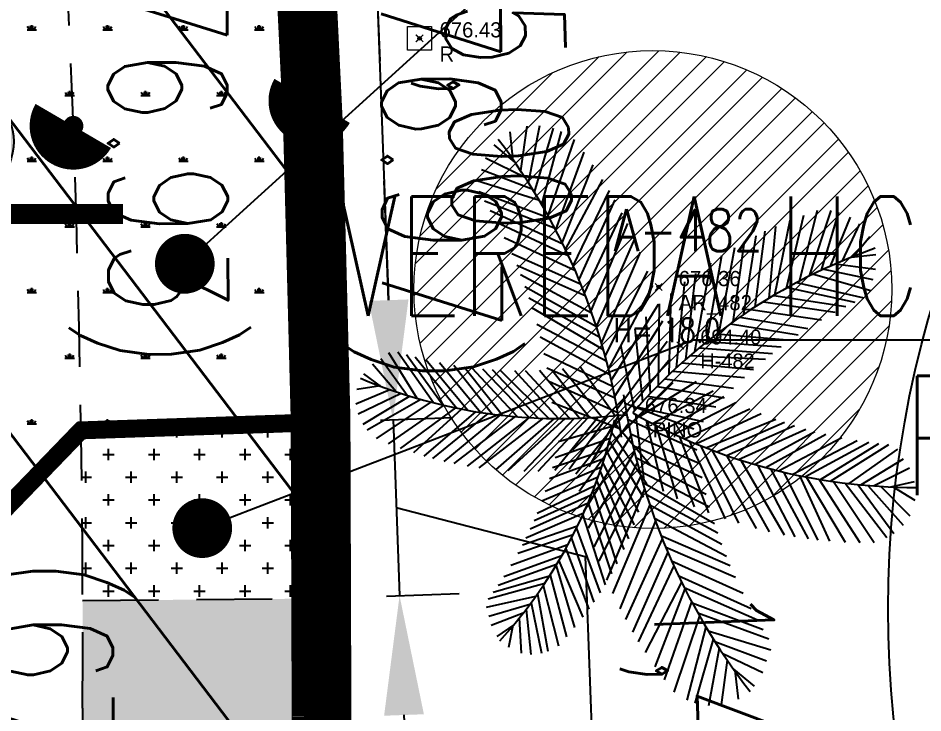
# Model space of a CAD drawing. Extents: x 350769 to 354978, y 6304672 to 6307963.
# Drawn here: x 352313.8 to 352321.38, y 6305681.57 to 6305687.38 of the extents above; entities that cross this region are included whole.
import ezdxf
from ezdxf import colors
from ezdxf.entities.mleader import LeaderData, LeaderLine
from ezdxf.math import Vec2, Vec3

# ---------------------------------------------------------------- set-up
doc = ezdxf.new("R2010")
doc.units = 0
doc.header["$PDMODE"] = 35
doc.header["$PDSIZE"] = 0.03
for name, pattern in [('CENTER', [50.800000000000004, 31.75, -6.35, 6.35, -6.35]), ('CONTINUOS', [0]), ('DASHDOT', [1, 0.5, -0.25, 0, -0.25]), ('DASHED', [19.049999999999997, 12.7, -6.35])]:
    doc.linetypes.add(name, pattern=pattern)
doc.layers.get('0').update_dxf_attribs({"linetype": 'CONTINUOUS'})
doc.layers.get('Defpoints').update_dxf_attribs({"linetype": 'CONTINUOUS'})
for name, color, linetype in [('00-S2_ALL AREA APORTANTES', 150, 'CONTINUOUS'), ('00_Demarc_Señal Proyectada', 1, 'CONTINUOUS'), ('02_Geo ext_Acotamiento', 7, 'CONTINUOUS'), ('02_Geo ext_Eje', 4, 'CONTINUOUS'), ('02_Geo ext_Geometria', 2, 'CONTINUOUS'), ('03_Pav ext_HCV', 34, 'CONTINUOUS'), ('03_Pav ext_Txt', 2, 'CONTINUOS'), ('03_Pav ext_Vereda HC', 42, 'CONTINUOUS'), ('03_Pav proy_Solera Tipo A', 1, 'CONTINUOUS'), ('03_S2_Pav ext_Borde vereda', 7, 'CONTINUOUS'), ('03_S3_Pav ext_Cota', 2, 'CONTINUOUS'), ('1-ARBOL H1', 7, 'CONTINUOUS'), ('1-ARBOL H2', 1, 'CONTINUOUS'), ('1-ARBOL H3', 241, 'CONTINUOUS'), ('1-ARBOL NOMBRE', 3, 'CONTINUOUS'), ('1-ARBOL PTO', 7, 'CONTINUOUS'), ('C-TINN', 5, 'CONTINUOUS'), ('V-NODE DIC 2005', 4, 'CONTINUOUS'), ('V-NODE-TEXT DIC 2005', 2, 'CONTINUOUS'), ('V-NODE-TEXT DIC 2012', 31, 'CONTINUOUS'), ('Z-PINO', 253, 'CONTINUOUS')]:
    doc.layers.add(name, color=color, linetype=linetype)
doc.layers.add('0_ASD_LINEA OFICIAL', color=253, linetype='DASHDOT', lineweight=20)
doc.layers.add('0_ASD_TOPOGRAFIA_ELEMENTOS', color=7, linetype='CONTINUOS', lineweight=5, true_color=0xbdbdbd)
doc.styles.add('JPG_2MM', font='simplex.shx', dxfattribs={"height": 1})
doc.styles.add('ROMANS', font='romans.shx', dxfattribs={"width": 0.65})
doc.dimstyles.new('Principal', dxfattribs={"dimscale": 0, "dimtxt": 2, "dimasz": 2, "dimexe": 1, "dimexo": 1, "dimtad": 1, "dimrnd": 0.05, "dimzin": 1, "dimtxsty": 'ROMANS', "dimcen": 2.5, "dimclrt": 2, "dimaunit": 2, "dimadec": 0, "dimazin": 0, "dimtfac": 1, "dimtmove": 0, "dimatfit": 3, "dimfxl": 1, "dimfxlon": 1, "dimarcsym": 0})
pattern_1 = [(359.9999999994121, (0, 0), (0.3175000000056422, 0.5499261309017425), [0.079375, -0.555625]), (90, (0.0396875, -4.071855352894005e-13), (-0.3174999999943578, 0.5499261309082575), [0.0396875, -1.06016476181]), (90, (0.049609375, -5.089819191117507e-13), (-0.3174999999943578, 0.5499261309082575), [0.03175, -1.06810226181]), (90, (0.029765625, -3.053891514670504e-13), (-0.3174999999943578, 0.5499261309082575), [0.03175, -1.06810226181]), (59.99999999941215, (0.05953125000000001, -6.107783029341008e-13), (-0.3174999995629745, 0.5499261311573168), [0.0254, -0.6096]), (119.9999999994121, (0.01984375, -2.035927676447003e-13), (-0.6349999995686166, 2.555744082988348e-10), [0.0254, -0.6095999999999999])]

# ---------------------------------------------------------------- blocks, each defined once
blk = doc.blocks.new('PINO')
for p, q in [((-0.904033955093837, 2.020776378069968), (-0.856132999606416, 2.395768611188942)), ((-0.836997724536559, 1.921765034933742), (-0.7508934881843743, 2.402703249384103)), ((-0.7867960164821852, 1.844300037985704), (-0.6362288438049291, 2.382841662045394)), ((-0.7237467334743997, 1.74257327830037), (-0.5678311162319005, 2.355954713396386)), ((-0.9683542151742586, 2.105002536553002), (-0.9980131336578779, 2.345596597213444)), ((-0.6695555860460445, 1.650784352712435), (-0.4595968439753051, 2.29090253877348)), ((-0.957218041348824, 2.096019071162118), (-1.131305827111646, 2.236454343044898)), ((-0.8659304458706174, 1.96509453782528), (-1.202218247499331, 2.122301001493724)), ((-0.6037441190164827, 1.533231186197554), (-0.3768573190609459, 2.186883788001978)), ((-0.5467707836578484, 1.425368174412142), (-0.2977767855372804, 2.080157922194303)), ((-0.8004212970536173, 1.865621393242691), (-1.232489918793362, 2.025712994825881)), ((-0.7435932556745684, 1.775156208480439), (-1.270215858676238, 1.93277442417002)), ((-0.5184858259963221, 1.369462802525049), (-0.215694345843076, 1.960663669304267)), ((-0.6556503267074731, 1.626527831984276), (-1.252845599401553, 1.840004066269103)), ((-0.45336611442508, 1.234010892133483), (-0.1575924801272777, 1.869879446970117)), ((-0.6090546506857208, 1.542984203327251), (-1.203739896582192, 1.762282342599974)), ((-0.4021660144735506, 1.119957543322016), (-0.1098544786236744, 1.79087302197604)), ((-0.5408251100470807, 1.413752888523049), (-1.155760319643377, 1.682481356368044)), ((-0.354811455381423, 1.007467680786249), (-0.04974264796146599, 1.684885387419854)), ((1.335692170659968, 1.075067633790241), (1.470523095495082, 1.689455924686627)), ((1.442562786296548, 1.134888915001284), (1.5840798591762, 1.730743184987659)), ((1.528183184918817, 1.180266628260142), (1.698874560524928, 1.729715980202855)), ((1.625391436509744, 1.229135809938271), (1.764658738820799, 1.718045156706467)), ((1.701112472737805, 1.265309062658162), (1.862959128338844, 1.678940785225677)), ((-0.2967929853002715, 0.858609436552797), (-0.00187648894097947, 1.594501159641368)), ((1.240276191774683, 1.018555385929176), (1.358515310375878, 1.644331751997925)), ((1.800119911249567, 1.310179031732332), (1.941220020080436, 1.623549795661347)), ((-0.4910618619942397, 1.313622646574004), (-1.101342676638524, 1.586774994364532)), ((1.076945186559897, 0.9146528138562644), (1.149939205506598, 1.547998794242631)), ((1.19178640602513, 0.988673723230022), (1.238112762393939, 1.590739263213436)), ((1.889995658384578, 1.34488184586462), (2.027326715779054, 1.517237359878891)), ((-0.4335818927756918, 1.190794936240309), (-1.034228958787935, 1.459925735392062)), ((-0.24908331772167, 0.7249925915020867), (0.0597325804301363, 1.468831261407104)), ((0.8929004080073355, 0.7859300802219877), (0.9784379694065137, 1.455892796887383)), ((0.9830611848792614, 0.8505994552460834), (1.075394859608423, 1.509460072959882)), ((0.7771907932874456, 0.6981447735988695), (0.898386808057694, 1.408597611610276)), ((1.877095990967064, 1.343212654813215), (2.078751835460935, 1.369306516019606)), ((-0.3843812522154622, 1.078560616131654), (-0.9687042629775533, 1.324790635233512)), ((-0.2048592160826956, 0.5896955686584988), (0.1098275306503638, 1.357257809784642)), ((0.67671385563699, 0.617271546041593), (0.7909152764113969, 1.34048890345457)), ((-0.3439268483271007, 0.9805355331745886), (-0.9254674367730331, 1.228186855526474)), ((0.5781395680332935, 0.5334396676407778), (0.699066338747798, 1.277832131152536)), ((1.646083865061883, 1.239183414611944), (2.057007253588381, 1.157900331088968)), ((1.744127351294082, 1.285137034686159), (2.079452962352661, 1.247139573127242)), ((-0.2883812796608254, 0.8358584138049991), (-0.8931931006736704, 1.151465089204066)), ((-0.1723390906590794, 0.4813601324467527), (0.1741022358783084, 1.198249483789368)), ((0.5014493875205517, 0.4649394962261795), (0.5736843725298968, 1.185154273764965)), ((1.559049102706922, 1.196084780747697), (2.042072782905962, 1.067946495484648)), ((-0.1421701562685485, 0.3723982312230874), (0.2170077150549332, 1.079127471623906)), ((0.4262835540612286, 0.3948363934596273), (0.4838194226067571, 1.11323072756295)), ((1.344442925346812, 1.080101936252504), (1.909527070620243, 0.9674153410633153)), ((1.420258396319696, 1.122699731256944), (1.984520757478094, 1.004308442923502)), ((-0.24908331772167, 0.7249925915020867), (-0.8533317820092634, 1.050260225418242)), ((0.3639687961458549, 0.3343633123749896), (0.3710078020594665, 1.015792373898876)), ((1.230148150225432, 1.01237975681488), (1.834417883746937, 0.9283756773565983)), ((-0.2199598045353923, 0.6373063780692974), (-0.8190082513192465, 0.9562918035981056)), ((-0.1185137682114146, 0.2798567614017884), (0.2667575103441777, 0.9228840775022036)), ((0.2774103488445689, 0.2465870412088407), (0.2759413969488378, 0.9268731674164883)), ((1.143994853273398, 0.9584333982847966), (1.746760129881295, 0.8800697428368949)), ((-0.1876391731912008, 0.5333862175330069), (-0.7920450445635652, 0.8771133733607712)), ((1.041074019458392, 0.8905648533418571), (1.634462189194892, 0.8136632537552941)), ((-0.08782529462223465, 0.1477710533554273), (0.3047666658585513, 0.7848339324145854)), ((0.211046505428385, 0.176115331208166), (0.1657649179833243, 0.8150736959514688)), ((0.871665272879909, 0.770231767963196), (1.440038140672186, 0.6857650593547078)), ((0.9496040492285829, 0.8269708964126039), (1.519457691592834, 0.7400803362888837)), ((-0.1595966077002231, 0.4364423985116446), (-0.7489920446369069, 0.7383332872204846)), ((0.149612479208372, 0.1082474744707724), (0.07508647087888676, 0.7151028437083369)), ((0.759859216705081, 0.6845113879744531), (1.378563382759239, 0.6416474881580143)), ((-0.130351362440706, 0.3270399331295266), (-0.7195718798811868, 0.6321215600864889)), ((-0.0661220056736056, 0.04352529846346442), (0.3437867778302461, 0.6166394478195798)), ((0.67671385563699, 0.617271546041593), (1.299572979351069, 0.5821622740386374)), ((0.0822263116697286, 0.03069233426049323), (-0.04244361681230657, 0.5731129263022012)), ((0.6124698243456805, 0.5631594537526325), (1.228313399797116, 0.5256531029344842)), ((-1.739816070839879, 0.1030608373166615), (-1.985118557413443, 0.4800343638025879)), ((-1.602849180435442, 0.06834580134454882), (-1.908289755147052, 0.4878180267705829)), ((-1.526515387204199, 0.05105928022476292), (-1.835946268465705, 0.4672171845168123)), ((-0.1062728147007874, 0.2290019170441155), (-0.6857288723131205, 0.4938146754539048)), ((-0.04754402348225995, -0.05544380328683474), (0.3713258151219634, 0.470749518665798)), ((0.5380326806698577, 0.4979861433985207), (1.169786997033953, 0.4771075024045786)), ((-1.917149189321208, 0.1552357099608344), (-2.118185361377982, 0.3829042986199056)), ((-1.823945193664258, 0.1267810774816098), (-2.049359184948116, 0.4289650594573686)), ((-1.409325167805946, 0.02733967365020362), (-1.762230692484081, 0.4479803202757466)), ((-1.319240694210748, 0.01139621866332163), (-1.674544093784789, 0.4273621254451427)), ((-1.209558656037188, -0.005364116033888422), (-1.559481240856258, 0.4039684128501904)), ((-1.110103187020286, -0.01807146035116602), (-1.438281422506407, 0.3837349503901351)), ((-0.0840307095040771, -0.01382206251219031), (-0.3844670509079151, 0.3915079329162836)), ((0.4702265059040656, 0.436186012687358), (1.070464883350724, 0.3900197933699019)), ((-1.023820279797292, -0.02719412343776639), (-1.352471757145395, 0.3721001330022773)), ((-0.8974345274327789, -0.03739165106890141), (-1.284799073373506, 0.3644799171461273)), ((-0.8013394955651165, -0.0426420084450001), (-1.196157179565489, 0.3565569107313422)), ((-0.7257878983728006, -0.04525764859135961), (-1.11447392961054, 0.3513099977208185)), ((-0.6367556186251022, -0.04663483532294777), (-1.046099125096589, 0.3484258374355704)), ((-0.554186985900742, -0.04626467556317948), (-0.9272263402181125, 0.3466726706828922)), ((-0.4615614888825803, -0.04396217661178525), (-0.8370649736934865, 0.3481012151296454)), ((-0.379049168786878, -0.04022790961880673), (-0.7206899562879698, 0.35346802276581)), ((-0.0842503867988853, 0.1313047411695152), (-0.660058166795352, 0.3722155278028367)), ((-0.2972790873263875, -0.03495841773838038), (-0.6193161489136401, 0.3613921761034362)), ((-0.1952753602745361, -0.02618687778704043), (-0.5279680394323805, 0.3711419692017444)), ((0.3955671113362769, 0.3653024898339936), (0.9971863863938779, 0.321692107252602)), ((-2.040991947496877, 0.1966634186401279), (-2.191416301620848, 0.3008879299004548)), ((-0.05935603840043768, 0.008674728804180631), (-0.6399858244185452, 0.2617424155532717)), ((-0.02895558913223795, -0.1669196369011843), (0.3998797169060708, 0.2700164395200773)), ((0.1213684300273599, -0.01887957635699422), (0.5936838928482757, 0.2830853147524977)), ((0.2668140280184161, 0.235525299956862), (0.8275406264056073, 0.1485595440708494)), ((0.3303128664447286, 0.3007704289739195), (0.9052265707396145, 0.2305939031048183)), ((-1.969652745310668, 0.1722889794864386), (-2.252937368029961, 0.04811447158135707)), ((-2.050614401759958, 0.2033305278182524), (-2.246311971257455, 0.1710641715617385)), ((0.1892397951723979, 0.1523230820002937), (0.7594810461796442, 0.07248672857531346)), ((0.2319778709352249, -0.07573501099341229), (0.7346182123001199, 0.2051593017022242)), ((0.3344145309984015, -0.1252031961957982), (0.8256043895744369, 0.1588916535847602)), ((-1.876458671140426, 0.1425290733213842), (-2.234083657713199, -0.03609247597705689)), ((-1.804063659919848, 0.1210086695737118), (-2.192020708816926, -0.121511000153987)), ((-1.709658644140291, 0.09500516436946782), (-2.155125094241157, -0.1689911462808595)), ((-0.03548795187271025, -0.1260300260237273), (-0.6143748204340227, 0.08645590430933225)), ((-0.00919794685614761, 0.1318754439334953), (-0.4333806648173777, -0.309578830449027)), ((-0.002232801116406335, 0.09105732558327873), (0.5788724806916434, -0.115284450677791)), ((0.4172289017060393, -0.1630292367981383), (0.9277223180106375, 0.1105525317352658)), ((-1.625099260854768, 0.07366032404024736), (-2.079075175506659, -0.2389289867660409)), ((-1.517633868625126, 0.04914257630662178), (-1.978325161007888, -0.2798588474724966)), ((-1.419815078897955, 0.02932497412803059), (-1.876295004894928, -0.3172916473040459)), ((-1.369402901509602, 0.02003021366635949), (-1.763549466568293, -0.3541328688170324)), ((-1.248047908284207, 0.0001877794084066409), (-1.678875829429671, -0.3787793182182213)), ((0.01057032402968616, 0.02060277506006969), (-0.402701970833732, -0.5099981710936845)), ((0.1067221462199086, 0.05927563992645446), (0.6563255174296501, -0.05118171039339359)), ((0.5014213760568964, -0.1995549895918884), (1.046427444125584, 0.05893292763903446)), ((0.5966805807656783, -0.2385957750420857), (1.139474023848379, 0.02177455296350672)), ((-1.146703003578295, -0.01366904173846706), (-1.605839703679521, -0.3980100045346262)), ((-1.047473160851951, -0.02486833865714289), (-1.508768365765718, -0.4207240876321521)), ((-0.9172345815477456, -0.03604161960720376), (-1.426771843043753, -0.4374285444800989)), ((-0.8013394955651165, -0.0426420084450001), (-1.313905582128427, -0.4567737609904725)), ((-0.6849303053240874, -0.04611855553503119), (-1.214762378649539, -0.4703356546833675)), ((-0.5923862738018215, -0.04663296490161883), (-1.075112274611456, -0.4840762816884308)), ((-0.49989333533631, -0.04515721396001027), (-0.9717038123653765, -0.4902521679669007)), ((-0.4217928990328801, -0.04236058274000243), (-0.8375773993702751, -0.4932300663058413)), ((-0.3110293821555388, -0.03595397846493142), (-0.7204420552261581, -0.4911926783843228)), ((-0.2241927876912087, -0.0289220956274221), (-0.5794120324844698, -0.4829893169717252)), ((-0.1422195586928865, -0.02065529284391232), (-0.4585402507291292, -0.4709235989794252)), ((-0.05042697437602328, -0.009509230855655915), (-0.294385985334884, -0.446992693016)), ((-0.08896436042959976, -0.07193017109966604), (0.2232288735012844, -0.4273720482451608)), ((0.02306089299963787, -0.04338703303983493), (0.6063388828533789, -0.2902898257452762)), ((0.0881851917165477, -0.001105326193282963), (0.1683764832159795, -0.5518612126861626)), ((0.1790803764197335, -0.04899854853374563), (0.3293438964919915, -0.6416607116825617)), ((0.6822626369012141, -0.2716509585952736), (1.263589746804428, -0.02344091613576893)), ((0.7752470950254065, -0.3054494687530678), (1.335722452486152, -0.04750100597175333)), ((0.8547249997354811, -0.3326280770825178), (1.422607812628485, -0.07437382291482209)), ((-0.09575177801707468, -0.1031991734425901), (-0.5514693924033054, -0.2424029658659492)), ((0.03019565773684008, -0.07816397441001754), (-0.3736190457584598, -0.6555881895446873)), ((0.2609196894263732, -0.09001698833071714), (0.4500672443646181, -0.702014877626425)), ((0.3482971227731468, -0.1316775903951566), (0.593248547947951, -0.7663351127139322)), ((0.9565750413094065, -0.3651997893775842), (1.517777002763978, -0.1012215375039887)), ((1.091832526917642, -0.4046204734158891), (1.591054685923154, -0.1200865076698392)), ((1.185027134033589, -0.4292892139592368), (1.684751952579973, -0.1419597012381928)), ((-0.1199236490629119, -0.2061099119755454), (-0.5787202539704595, -0.3765498590946663)), ((0.0530020191854419, -0.1821739741280908), (-0.3328194148343755, -0.823359891284781)), ((-0.1080700614784291, -0.1571443839766289), (0.1926199817080487, -0.5810263412577115)), ((0.0492528819358995, -0.1657464553609316), (0.6275803565313254, -0.4005441102590339)), ((0.4607645691066864, -0.182156418579325), (0.7140604872620315, -0.8147987277443463)), ((0.5407473224477144, -0.2159629528359801), (0.8544981955947151, -0.8647781692452554)), ((1.293316805895302, -0.4554482234807438), (1.818596070279455, -0.168908400057262)), ((1.413828108316011, -0.4814455967443791), (1.9473188135089, -0.1901476244638616)), ((1.513668626466824, -0.5005367231860873), (2.046519397244992, -0.2034363154207313)), ((1.644729100262339, -0.522279340672867), (2.130667722849466, -0.2126311288811848)), ((1.73082412770782, -0.5345351159867278), (2.213931149981363, -0.2198668551200171)), ((-0.1443713157095772, -0.2996605902553711), (-0.5989280052926915, -0.4609270131841186)), ((-0.1266332259820047, -0.2327095412165363), (0.1651378123551694, -0.6924100642045232)), ((0.07230899439491623, -0.2632048628101984), (0.6545377389284113, -0.5218645016448136)), ((0.636196024270248, -0.25409289982872), (0.9643077657892718, -0.8992827198944724)), ((0.7324852435613138, -0.2901767399607706), (1.114739165641367, -0.9402731656309697)), ((1.88676880760795, -0.5526867681392105), (2.290620329195008, -0.2583481123310776)), ((-0.1655376684811927, -0.374097202286066), (-0.6239306123734423, -0.5536491558559646)), ((0.08508797374815913, -0.3139271835807449), (-0.2933500069684669, -0.9609996540866632)), ((-0.1478332007718564, -0.3122123128123349), (0.1278443010778574, -0.820512106985916)), ((0.09742472188918327, -0.3609823105780379), (0.6898439522865374, -0.6598051221881178)), ((0.8547249997354811, -0.3326280770825178), (1.223042750762033, -0.9654213647008874)), ((0.9776670224982809, -0.3716326021112764), (1.347882924837904, -0.9899948702759502)), ((1.98350319254132, -0.5613470725593288), (2.337112270561192, -0.3367906412468074)), ((-0.1883049752723309, -0.4487089199683396), (-0.6559525167631364, -0.6589128225250533)), ((0.1097233395466901, -0.4062128654886692), (-0.2419478943829745, -1.116707274838518)), ((-0.1771553807611781, -0.4128108721188255), (0.09261899915145477, -0.925399648273924)), ((1.117310869403809, -0.4115646821919654), (1.43962708163599, -1.005095621118926)), ((1.224769574246238, -0.4392001757623802), (1.549400860740207, -1.019921579615584)), ((2.091533054417596, -0.5686825570201108), (2.390347035689047, -0.411847366087386)), ((-0.1993620788925909, -0.4831997997207509), (0.047557784955643, -1.043822360404192)), ((0.1410448302522127, -0.5148490691199186), (-0.197782946006555, -1.23536809928919)), ((0.1278272422587179, -0.4700688384236855), (0.7203875823870476, -0.7656992378697396)), ((1.33547581660423, -0.4649133323910064), (1.632841289156204, -1.028853961722234)), ((1.469326325186557, -0.4923294237842128), (1.730507510483221, -1.036768065116121)), ((1.525345530944833, -0.5026261064558639), (1.862145182649328, -1.043128228659043)), ((1.634749283603014, -0.5207551463872733), (1.982891473035124, -1.044634298688834)), ((2.236507422176146, -0.574671670803582), (2.433928175241817, -0.5259785966491108)), ((-0.2413232403978327, -0.6054661147227307), (-0.7223384683766199, -0.8448378265593419)), ((-0.2155442770799709, -0.5318680203226904), (-0.683190421323161, -0.7396026506485214)), ((-0.2272952207204071, -0.5659795115088855), (0.009363639928778866, -1.133896758376068)), ((0.1568951741046476, -0.5667101591116079), (0.7649082840362098, -0.9040154705980967)), ((1.756028572090145, -0.5378211464376363), (2.103692352311555, -1.042002947871879)), ((1.85226978236642, -0.549118002861178), (2.210325780042695, -0.9994801222474052)), ((1.960576762166966, -0.5594736399707472), (2.267420386451704, -0.9647818203593488)), ((2.044257538900638, -0.5657750005384514), (2.344891584216384, -0.8927378617972863)), ((2.152793571895018, -0.5717513329427675), (2.397785931334511, -0.8127683867196538)), ((2.249136176187676, -0.5715568368959794), (2.439555869705146, -0.682491875811138)), ((-0.2570156396177481, -0.6481753999578359), (-0.04702234982687514, -1.253832020331174)), ((0.1747107438404782, -0.6228339363924533), (-0.1318274491313787, -1.393686632320168)), ((0.1903148331530247, -0.6702821117114581), (0.7927087263851718, -0.9829038330981348)), ((-0.2969183960703958, -0.750673190188536), (-0.7770233141127392, -0.9758092830425085)), ((-0.2707010549238476, -0.684263946088322), (-0.7465254584803915, -0.9047752560736626)), ((-0.2969183960703958, -0.750673190188536), (-0.09044090696079365, -1.337775126296037)), ((0.2203655849007191, -0.7576548956076294), (-0.08055339609200018, -1.504723160675894)), ((0.2203655849007191, -0.7576548956076294), (0.8280257522073953, -1.076503388364472)), ((-0.3319763540639542, -0.8345317352877828), (-0.8121030681923003, -1.052189892167917)), ((-0.3394386203308386, -0.8517256933573663), (-0.143345529686485, -1.432102217328975)), ((0.2694879979662801, -0.8907588482015854), (-0.01761654426445602, -1.629733373990348)), ((0.2608357594544941, -0.8680982083951676), (0.8689569119451335, -1.177280316980614)), ((-0.381014984277499, -0.9437828687596266), (-0.8402828468751977, -1.110004925864814)), ((-0.3905638838477898, -0.9640970725713487), (-0.1841389583296404, -1.499792137444274)), ((-0.4164164429130324, -1.017684789578198), (-0.8777703295618267, -1.182691341575264)), ((-0.431907269412477, -1.048864340461478), (-0.2350472775924572, -1.578997466987857)), ((0.3290800894410495, -1.038994142174488), (0.03120438213954912, -1.719605477312143)), ((0.3179107970117911, -1.012178807902274), (0.9020421618606633, -1.253655891852759)), ((-0.4591732422522909, -1.1021760032163), (-0.9341005261831015, -1.284153925327701)), ((-0.4762844767537899, -1.134673569569713), (-0.2752555992537964, -1.637914380791699)), ((0.3594013248311967, -1.109769851470446), (0.9462998998060357, -1.349796237320334)), ((-0.5087706195263308, -1.194486675451117), (-0.9913026308095141, -1.379155705987614)), ((0.3776236127941957, -1.150976059381719), (0.09243558222806314, -1.824950391762286)), ((-0.5514442307412537, -1.26961500919333), (-1.037378262162747, -1.450671914264603)), ((-0.5565279600341455, -1.278322634149845), (-0.3924002542407834, -1.794162874150061)), ((-0.5323157487509889, -1.236397893473622), (-0.3239634265173663, -1.705475494047278)), ((0.4300290234641579, -1.264480638771602), (0.141007831598472, -1.903446688290387)), ((0.4097881190591579, -1.221476684783738), (1.013252424609163, -1.484229642685023)), ((-0.6050949337804923, -1.359109023857854), (-0.457975323233768, -1.873127159012256)), ((0.4685659947062959, -1.343688609819765), (1.081706109198421, -1.610360839028544)), ((-0.6491299019398866, -1.428873354027019), (-1.119015588365073, -1.568058804834436)), ((-0.6096090390838071, -1.366406967915282), (-1.077806925450204, -1.510191543886322)), ((0.4965799427645834, -1.399235126647909), (0.2000681275876559, -1.993610335409358)), ((-0.6608950274039671, -1.446994105310296), (-0.5262577796020196, -1.949846417557637)), ((0.5254555270221317, -1.454837735133879), (0.2834117815109494, -2.112228372536265)), ((0.5193871446317644, -1.443286084338069), (1.137134530117692, -1.705485377148761)), ((-0.7233333988733648, -1.539788565280105), (-1.136382038812371, -1.638892966049752)), ((-0.706628496564008, -1.515497515640163), (-0.6125453449021734, -1.995411709919608)), ((0.5835682740416814, -1.562091168118059), (0.3636184403239895, -2.218110538626206)), ((0.5889818228479271, -1.571787382792536), (1.185956758281463, -1.784773631286043)), ((-0.7710447797671804, -1.607157963387181), (-1.111246499003755, -1.712211434075471)), ((-0.8016644127928885, -1.648912205839224), (-0.7557839299897751, -2.023657166152589)), ((-0.7596211040436174, -1.591289858549317), (-0.6664662544972089, -2.013233230993137)), ((0.6364598740947258, -1.654832729215741), (1.235883023209681, -1.861970810316052)), ((-0.8258389758793783, -1.681106419784555), (-1.092018218178055, -1.788027048580261)), ((-0.8576170857122634, -1.722439102311), (-0.8366845639557141, -2.013809397173645)), ((0.6506213060401933, -1.678940588528349), (0.4474552083684102, -2.321246981352488)), ((-0.9018664628365514, -1.778219391669154), (-1.042184434472802, -1.879131876473366)), ((-0.9108424246824143, -1.784674634734074), (-0.9440073359201051, -1.969036232951112)), ((0.7057817461191007, -1.770150309336714), (0.5563725147476362, -2.385148964783184)), ((0.7259723104198201, -1.802521174265166), (1.254235037577018, -1.9545519573212)), ((0.7699050976771105, -1.871203471134322), (0.6250512219139637, -2.411309857886408)), ((0.7837554739307961, -1.892379295520186), (1.217495726086781, -2.047884949590298)), ((0.8209245867965365, -1.948132327704116), (0.7399198292296205, -2.429955671766038)), ((0.85031468039233, -1.991152910952223), (1.188248923926949, -2.144788208967839)), ((0.8890058973975101, -2.046427991005658), (0.8450799761521921, -2.421906605415643)), ((0.9429840562006575, -2.121103075648534), (1.118549725097182, -2.259686330950899)), ((0.9542147683259827, -2.129968069900315), (0.9864206701149669, -2.370234449906093))]:
    blk.add_line(p, q)
for centre, radius, start, end in [((-5.22324736291921, -0.9757725787058007), 5.25689167785268, 8.543945128988556, 38.29064343474485), ((3.723187441355549, -3.064815821159755), 4.778992434411526, 110.1894962482192, 139.9361945539755), ((-0.6147522594983457, 4.25440207333213), 4.301093190970374, 248.0995818021111, 277.8462801078674), ((5.176234085483884, 0.9957068804287701), 5.25689167785268, 189.1508988998237, 218.89759720558), ((2.361256770182081, 4.202692276851849), 4.778992434411526, 241.2920405443037, 271.03873885006), ((-4.062026352221437, 0.7741128458546882), 4.062143569249797, 318.5390639566129, 348.2857622623692)]:
    blk.add_arc(centre, radius, start, end)
blk = doc.blocks.new('*U919')
h = blk.add_hatch(color=256)
edge = h.paths.add_edge_path()
edge.add_ellipse((0, 0), major_axis=(-0.4194812129581035, 0.4194812129581035), ratio=0.9999999968984781, start_angle=0, end_angle=360)
at = {"const_width": 0.2}
blk.add_lwpolyline([(-1.528137758868979, -0.7270930428057909), (1.68639813848722, -0.7232127214472257)], dxfattribs=at)
blk.add_ellipse((0, 0), major_axis=(-0.4194812129581035, 0.4194812129581035), ratio=0.9999999968984781, start_param=3.927291289987745, end_param=10.21047659716733)
blk = doc.blocks.new('*D1183')
at = {"layer": '02_Geo ext_Acotamiento', "color": 0, "lineweight": -2, "transparency": 16777216}
for p, q in [((352316.6480569869, 6305689.016756576), (352317.2534188764, 6305689.039262166)), ((352316.7909154735, 6305688.021376808), (352316.9024037011, 6305685.022534259)), ((352316.8338480562, 6305684.01929473), (352317.4392099457, 6305684.041800321))]:
    blk.add_line(p, q, dxfattribs=at)
at = {"layer": '02_Geo ext_Acotamiento', "color": 0, "transparency": 16777216}
for points in [[(352316.9574670814, 6305688.027568712), (352316.6243638656, 6305688.015184904), (352316.7537640526, 6305689.020686456)], [(352317.068955309, 6305685.028726162), (352316.7358520932, 6305685.016342355), (352316.9395551219, 6305684.023224611)]]:
    blk.add_solid(points, dxfattribs=at)
at = {"layer": 'Defpoints', "color": 0, "transparency": 16777216}
for p in [(352316.1484021631, 6305688.998180865), (352316.9395551219, 6305684.023224611), (352316.3341932324, 6305684.00071902)]:
    blk.add_point(p, dxfattribs=at)
at = {"layer": '02_Geo ext_Acotamiento', "color": 2, "transparency": 16777216, "insert": (352317.7537710242, 6305686.555679295), "char_height": 1, "attachment_point": 5, "rotation": 272.12910958290416, "style": 'ROMANS'}
blk.add_mtext('5,00', dxfattribs=at)
blk = doc.blocks.new('*D1220')
at = {"layer": '02_Geo ext_Acotamiento', "color": 0, "lineweight": -2, "transparency": 16777216}
for p, q in [((352308.6061200238, 6305685.372091073), (352308.6034723609, 6305687.885184917)), ((352310.7285630196, 6305684.929015743), (352310.727509473, 6305685.929015188)), ((352310.7301548699, 6305683.418072201), (352308.6061200238, 6305685.372091073)), ((352310.8396165051, 6305683.929132188), (352310.2296168437, 6305683.928489524)), ((352310.7306931736, 6305682.907128106), (352310.7296165662, 6305683.929016298)), ((352310.7306931736, 6305682.907128106), (352310.7296165662, 6305683.929016298)), ((352310.8406931126, 6305682.907243996), (352310.2306934511, 6305682.906601332)), ((352310.7317467202, 6305681.907128661), (352310.7328002668, 6305680.907129215))]:
    blk.add_line(p, q, dxfattribs=at)
at = {"layer": '02_Geo ext_Acotamiento', "color": 0, "transparency": 16777216}
for points in [[(352310.8952295938, 6305684.929191333), (352310.5618964454, 6305684.928840151), (352310.7296165662, 6305683.929016298)], [(352310.8984132944, 6305681.907304252), (352310.565080146, 6305681.906953069), (352310.7306931736, 6305682.907128106)]]:
    blk.add_solid(points, dxfattribs=at)
at = {"layer": 'Defpoints', "color": 0, "transparency": 16777216}
for p in [(352310.7296165662, 6305683.929016298), (352314.3281301439, 6305683.932807501), (352313.3390706216, 6305682.909876155)]:
    blk.add_point(p, dxfattribs=at)
at = {"layer": '02_Geo ext_Acotamiento', "color": 2, "transparency": 16777216, "insert": (352309.5125337839, 6305686.62959434), "char_height": 1, "attachment_point": 5, "rotation": 270.060363784953, "style": 'ROMANS'}
blk.add_mtext('1,00', dxfattribs=at)
blk = doc.blocks.new('*D1223')
at = {"layer": '02_Geo ext_Acotamiento', "color": 0, "lineweight": -2, "transparency": 16777216}
for p, q in [((352316.9024037056, 6305685.022534263), (352316.8652522848, 6305686.02184391)), ((352316.8338480562, 6305684.019294734), (352317.4392099502, 6305684.041800326)), ((352316.9395551264, 6305684.023224615), (352316.9943380505, 6305682.549657699)), ((352316.9395551264, 6305684.023224615), (352316.9943380505, 6305682.549657699)), ((352316.9669465885, 6305683.286441157), (352318.5472862948, 6305682.875673018)), ((352318.5472862948, 6305682.875673018), (352318.6406513535, 6305680.364312701)), ((352316.8844139893, 6305682.545571042), (352317.4939928743, 6305682.568233409)), ((352317.0314894713, 6305681.550348051), (352317.0686408922, 6305680.551038403))]:
    blk.add_line(p, q, dxfattribs=at)
at = {"layer": '02_Geo ext_Acotamiento', "color": 0, "transparency": 16777216}
for points in [[(352317.0689553135, 6305685.028726166), (352316.7358520977, 6305685.01634236), (352316.9395551264, 6305684.023224615)], [(352317.1980410792, 6305681.556539954), (352316.8649378634, 6305681.544156147), (352316.9943380505, 6305682.549657699)]]:
    blk.add_solid(points, dxfattribs=at)
at = {"layer": 'Defpoints', "color": 0, "transparency": 16777216}
for p in [(352316.3341932324, 6305684.000719024), (352316.3423146924, 6305682.52541737), (352316.9943380505, 6305682.549657699)]:
    blk.add_point(p, dxfattribs=at)
at = {"layer": '02_Geo ext_Acotamiento', "color": 2, "transparency": 16777216, "insert": (352319.5010802603, 6305681.653716619), "char_height": 1, "attachment_point": 5, "rotation": 272.1291095829042, "style": 'ROMANS'}
blk.add_mtext('1,45', dxfattribs=at)
blk = doc.blocks.new('*D1224')
at = {"layer": '02_Geo ext_Acotamiento', "color": 0, "lineweight": -2, "transparency": 16777216}
for p, q in [((352318.613671466, 6305691.028058939), (352318.5203064073, 6305693.539419256)), ((352316.6635990508, 6305691.445970844), (352316.62644763, 6305692.445280491)), ((352316.7272572644, 6305689.733673828), (352318.613671466, 6305691.028058939)), ((352316.5908264103, 6305690.44257454), (352317.2004052954, 6305690.465236907)), ((352316.7537640571, 6305689.02068646), (352316.7007504716, 6305690.446661197)), ((352316.7537640571, 6305689.02068646), (352316.7007504716, 6305690.446661197)), ((352316.6480569869, 6305689.016756578), (352317.2534188809, 6305689.03926217)), ((352316.7909154779, 6305688.021376812), (352316.8280668987, 6305687.022067165))]:
    blk.add_line(p, q, dxfattribs=at)
at = {"layer": '02_Geo ext_Acotamiento', "color": 0, "transparency": 16777216}
for points in [[(352316.8301506587, 6305691.452162747), (352316.4970474429, 6305691.439778941), (352316.7007504716, 6305690.446661197)], [(352316.9574670858, 6305688.027568715), (352316.62436387, 6305688.015184908), (352316.7537640571, 6305689.02068646)]]:
    blk.add_solid(points, dxfattribs=at)
at = {"layer": 'Defpoints', "color": 0, "transparency": 16777216}
for p in [(352316.041872319, 6305690.422166026), (352316.7007504716, 6305690.446661197), (352316.1484021631, 6305688.998180868)]:
    blk.add_point(p, dxfattribs=at)
at = {"layer": '02_Geo ext_Acotamiento', "color": 2, "transparency": 16777216, "insert": (352319.4741003726, 6305692.317462856), "char_height": 1, "attachment_point": 5, "rotation": 272.1291095829042, "style": 'ROMANS'}
blk.add_mtext('1,45', dxfattribs=at)
blk = doc.blocks.new('_Dot')
at = {"color": 0, "linetype": 'ByBlock', "lineweight": -2}
blk.add_line((-0.5, 0), (-1, 0), dxfattribs=at)
at = {"color": 0, "linetype": 'ByBlock', "const_width": 0.5}
blk.add_lwpolyline([(-0.25, 0, 1), (0.25, 0, 1)], format="xyb", close=True, dxfattribs=at)
blk = doc.blocks.new('A$C27410629')
at = {"layer": '0_ASD_LINEA OFICIAL', "ltscale": 8}
blk.add_lwpolyline([(114.9295391364831, 875.6988427083161, 0.5, 0.5, 0), (112.8244554788325, 906.0747714292856, 0.5, 0.5, -0.01839968131736236), (112.3788302622124, 919.8258565111228, 0.5, 0.5, 0.0170041331631064), (112.1852634065508, 927.2860438747557, 0.5, 0.5, 0), (111.3489708615935, 941.8104037326485, 0.5, 0.5, 0), (108.7270231850425, 988.6663986975327, 0.5, 0.5, 0), (107.4871410249871, 1010.673084823044, 0.5, 0.5, 0.01375160255981204), (105.3969465088849, 1035.562361611197, 0.5, 0.5, 0.02907839639481551), (96.49739032833118, 1087.586790840495, 0.5, 0.5, 0)], format="xyseb", dxfattribs=at)
blk = doc.blocks.new('*U1327')
at = {"color": 0, "linetype": 'ByBlock', "lineweight": -2, "transparency": 16777216}
blk.add_point((0, 0), dxfattribs=at)
blk = doc.blocks.new('*U2840', base_point=(352317.213, 6305687.128))
at = {"layer": 'V-NODE-TEXT DIC 2005', "linetype": 'ByBlock', "char_height": 0.127}
for s, insert, attachment_point in [('676.43', (352317.3797893219, 6305687.198710677), 4), ('R', (352317.3797893219, 6305687.060210678), 1)]:
    blk.add_mtext(s, dxfattribs=dict(at, insert=insert, attachment_point=attachment_point))
blk = doc.blocks.new('*U2841', base_point=(352317.213, 6305687.128))
at = {"layer": 'V-NODE-TEXT DIC 2005', "color": 2, "lineweight": -2}
blk.add_blockref('*U2840', (352317.213, 6305687.128), dxfattribs=at)
blk = doc.blocks.new('*U1428', base_point=(352318.932, 6305683.983))
at = {"layer": 'V-NODE-TEXT DIC 2005', "linetype": 'ByBlock', "char_height": 0.127}
for s, insert, attachment_point in [('676.34', (352319.0987893218, 6305684.053710678), 4), ('*PINO', (352319.0987893218, 6305683.915210678), 1)]:
    blk.add_mtext(s, dxfattribs=dict(at, insert=insert, attachment_point=attachment_point))
blk = doc.blocks.new('*U1429', base_point=(352318.932, 6305683.983))
at = {"layer": 'V-NODE-TEXT DIC 2005', "color": 2, "lineweight": -2}
blk.add_blockref('*U1428', (352318.932, 6305683.983), dxfattribs=at)
blk = doc.blocks.new('TOPOGRAFIA')
at = {"layer": '0_ASD_TOPOGRAFIA_ELEMENTOS', "true_color": 0xf26507}
h = blk.add_hatch(dxfattribs=at)
h.set_pattern_fill('ANSI31', color=30, scale=0.1)
h.set_pattern_definition([(45, (384016.34090651, 6300945.359425041), (-0.2245064030267289, 0.2245064030267289), [])])
edge = h.paths.add_edge_path()
edge.add_arc((390319.1151238509, 6302685.111601355), 2, 0, 360)
at = {"layer": '0_ASD_TOPOGRAFIA_ELEMENTOS', "color": 30, "true_color": 0xf26507}
blk.add_circle((390319.1151238509, 6302685.111601355), 2, dxfattribs=at)
at = {"layer": '1-ARBOL H1', "color": 9, "lineweight": 0, "true_color": 0xbdbdbd}
blk.add_point((390319.164, 6302685.132999999), dxfattribs=at)
at = {"layer": '1-ARBOL PTO', "color": 9, "lineweight": 0, "true_color": 0xbdbdbd}
blk.add_point((390319.164, 6302685.132999999), dxfattribs=at)
at = {"layer": 'C-TINN', "color": 9, "linetype": 'Continuous', "lineweight": 0, "true_color": 0xbdbdbd, "elevation": 676.43}
blk.add_lwpolyline([(390317.0617285282, 6302687.114167016), (390317.0617285282, 6302687.314167015), (390317.2617285282, 6302687.314167015), (390317.2617285282, 6302687.114167016), (390317.0617285282, 6302687.114167016)], dxfattribs=at)
at = {"layer": 'C-TINN', "color": 9, "linetype": 'Continuous', "lineweight": 0, "true_color": 0xbdbdbd}
blk.add_point((390317.1617285282, 6302687.214167016, 676.43), dxfattribs=at)
at = {"layer": 'V-NODE-TEXT DIC 2012', "color": 9, "lineweight": 0, "true_color": 0xbdbdbd}
for p in [(390319.164, 6302685.133), (390319.345, 6302684.643)]:
    blk.add_point(p, dxfattribs=at)
at = {"layer": 'V-NODE DIC 2005', "color": 9, "lineweight": 0, "true_color": 0xbdbdbd, "rotation": 359.9963883938062}
for p in [(390317.1620795086, 6302687.213855993), (390318.8808812619, 6302684.068747644)]:
    blk.add_blockref('*U1327', p, dxfattribs=at)
at = {"layer": 'V-NODE-TEXT DIC 2005', "color": 9, "lineweight": 0, "true_color": 0xbdbdbd, "rotation": 359.9963883938062}
for name, p in [('*U2841', (390317.1620795086, 6302687.213855993)), ('*U1429', (390318.8808812619, 6302684.068747644))]:
    blk.add_blockref(name, p, dxfattribs=at)
at = {"layer": 'Z-PINO', "color": 9, "lineweight": 0, "true_color": 0xbdbdbd, "rotation": 359.090101839884}
blk.add_blockref('PINO', (390318.8810069001, 6302684.069468223), dxfattribs=at)
at = {"layer": '1-ARBOL H2', "color": 9, "lineweight": 0, "true_color": 0xbdbdbd, "style": 'ROMANS', "width": 0.8}
blk.add_text('H=', height=0.2, dxfattribs=at).set_placement((390318.7870668353, 6302684.671000006))
at = {"layer": '1-ARBOL H3', "color": 9, "lineweight": 0, "true_color": 0xbdbdbd, "style": 'ROMANS', "width": 0.8}
blk.add_text('18.0', height=0.2, dxfattribs=at).set_placement((390319.2001939024, 6302684.671000006))
at = {"layer": '1-ARBOL NOMBRE', "color": 9, "lineweight": 0, "true_color": 0xbdbdbd, "style": 'ROMANS', "width": 0.8}
blk.add_text('A-482', height=0.35, dxfattribs=at).set_placement((390318.7870668353, 6302685.433000003))
at = {"layer": 'V-NODE-TEXT DIC 2012', "color": 9, "lineweight": 0, "true_color": 0xbdbdbd}
for s, height, p in [('676.36', 0.127, (390319.3307893219, 6302685.140210678)), ('AR_482', 0.127, (390319.3307893219, 6302684.938210678)), ('694.40', 0.125, (390319.5117893218, 6302684.651210678)), ('H-482', 0.125, (390319.5117893218, 6302684.451210679))]:
    blk.add_text(s, height=height, dxfattribs=at).set_placement(p)

msp = doc.modelspace()

# ---------------------------------------------------------------- hatches: boundary and pattern name
at = {"layer": '00-S2_ALL AREA APORTANTES', "linetype": 'DASHED', "lineweight": 40, "ltscale": 0.25}
h = msp.add_hatch(dxfattribs=at)
h.set_pattern_fill('ANSI31', color=82, scale=0.5, angle=82.24516604670926)
h.set_pattern_definition([(127.2451660467093, (0, 0), (-1.263734244477452, -0.9607975902004564), [])])
h.paths.add_polyline_path([(352316.3419637458, 6305681.538085036, 0.01700413326628198), (352316.1483968902, 6305688.998272444), (352315.3121043402, 6305703.522632297), (352315.0307888845, 6305708.549931557), (352303.548751488, 6305707.907424633), (352303.8305859471, 6305702.870848809), (352304.6682382245, 6305688.322873814, -0.01707329183917828), (352304.8424824722, 6305681.588406038, 0.01529997644081175), (352305.1591393283, 6305669.465672643), (352316.6407023061, 6305670.117416039, -0.01527706130657606)])
at = {"layer": '03_Pav ext_HCV'}
h = msp.add_hatch(dxfattribs=at)
h.set_pattern_fill('SWAMP', color=256, scale=0.025, angle=-5.87842838446813e-10, style=0)
h.set_pattern_definition(pattern_1)
h.paths.add_polyline_path([(352302.3223021381, 6305666.78454184, -0.01839968131739602), (352301.8421230945, 6305681.601887532, 0.0151715773691775), (352301.6713750869, 6305688.182622071), (352298.3233328302, 6305747.607071712), (352292.0333082146, 6305747.252684446), (352291.9320547101, 6305749.049834336), (352291.7323713889, 6305749.038583946), (352295.1748084751, 6305687.938719226), (352295.1816673922, 6305687.816980118, -0.01517156681469224), (352295.3421860143, 6305681.630487429, 0.01839968131765661), (352295.8378547045, 6305666.335162845), (352297.933394954, 6305636.096943562), (352298.9765412029, 6305617.497564817), (352299.1761578897, 6305617.510003419), (352299.0753613416, 6305619.30721371), (352305.363582916, 6305619.699048109), (352304.4207962996, 6305636.503698207)])
h.paths.add_polyline_path([(352309.7039184422, 6305750.051121705), (352309.7038702895, 6305750.051118992), (352309.5042351211, 6305750.039871315), (352309.6054872121, 6305748.242721346), (352302.3169992517, 6305747.8320795), (352305.6650415077, 6305688.407629866, -0.01517157738977408), (352305.8405106589, 6305681.644939523, 0.01839968131930446), (352306.3135406348, 6305667.048199476), (352308.4133981404, 6305636.747683068), (352309.3558700943, 6305619.948641652), (352316.641794516, 6305620.404145639), (352316.7426229249, 6305618.606935006), (352316.9422372918, 6305618.619414567), (352316.7310633425, 6305622.383473439), (352315.8988612315, 6305637.217015351), (352313.7955953658, 6305667.566713703, -0.01839968125751692), (352313.3404380588, 6305681.611939595, 0.01517138065060265), (352313.1531713066, 6305688.829426263)])
h = msp.add_hatch(dxfattribs=at)
h.set_pattern_fill('SWAMP', color=150, scale=0.025, angle=-5.87842838446813e-10, style=0)
h.set_pattern_definition(pattern_1)
edge = h.paths.add_edge_path()
edge.add_line((352316.1484023859, 6305688.998180876), (352313.6508506741, 6305688.903368729))
edge.add_line((352313.6508506741, 6305688.903368729), (352313.1235163984, 6305689.374451058))
edge.add_arc((352190.6083223467, 6305682.049499308), 122.733971220932, 0.6198850587963989, 3.4215332861846264, ccw=False)
edge.add_line((352313.3351105385, 6305683.377336565), (352313.8173807865, 6305683.904821703))
edge.add_line((352313.8173807865, 6305683.904821703), (352316.3341932324, 6305684.000719023))
edge.add_arc((352206.5949228048, 6305682.423122122), 109.7506095015154, 0.8236196378255974, 3.434594418094214)
at = {"layer": '03_Pav ext_Vereda HC'}
h = msp.add_hatch(dxfattribs=at)
h.set_pattern_fill('DOTS', color=256, scale=0.2)
h.set_pattern_definition([(0, (0, 0), (0.15875, 0.3175), [0, -0.3175])])
h.paths.add_polyline_path([(352318.8926726204, 6305637.411071273), (352316.7875889624, 6305667.787, -0.01839968126300993), (352316.3419637458, 6305681.538085036, 0.002249126432231912), (352316.3454846067, 6305682.525445751), (352314.3410134956, 6305682.507498748, -0.001874921778989393), (352314.3404283789, 6305681.607539604, 0.01839968124478985), (352314.7932026634, 6305667.635848933), (352316.896922977, 6305637.279592988), (352317.9403090967, 6305618.681812371), (352317.3423744434, 6305618.644430482), (352317.5656167078, 6305614.649015783), (352318.164353185, 6305614.688009773), (352318.6291630264, 6305606.403031379), (352319.3237575761, 6305594.022267625), (352321.3195259699, 6305594.15375231), (352320.6260229216, 6305606.515060655)])
h.paths.add_polyline_path([(352314.5493593831, 6305717.153405439), (352312.5652496586, 6305717.041618401), (352314.0692395272, 6305690.347280869), (352316.0663575475, 6305690.423095535), (352315.3121043402, 6305703.522632297)])
h = msp.add_hatch(dxfattribs=at)
h.set_pattern_fill('CROSS', color=0, scale=0.03, style=0)
h.set_pattern_definition([(0, (0, 0), (0.1905, 0.1905), [0.09524999999999999, -0.28575]), (90, (0.04762499999999999, -0.04762499999999999), (-0.1905, 0.1905), [0.09524999999999999, -0.28575])])
edge = h.paths.add_edge_path()
edge.add_arc((352251.6234246248, 6305682.90681637), 64.72001388123499, 359.662350511964, 360.9684637882527)
edge.add_line((352316.3341932324, 6305684.000719023), (352314.328130144, 6305683.932807503))
edge.add_arc((353078.6121841225, 6305692.534046423), 764.332451539699, 180.6447784463673, 180.751627174734)
edge.add_line((352314.3454992383, 6305682.507538911), (352316.3423146925, 6305682.525417369))
h.paths.add_polyline_path([(352316.0747095699, 6305690.423412594), (352314.0692395272, 6305690.347280869), (352314.1495246318, 6305688.922299407), (352316.1484021631, 6305688.998180867)])
at = {"layer": '0_ASD_TOPOGRAFIA_ELEMENTOS'}
h = msp.add_hatch(dxfattribs=at)
h.set_pattern_fill('ANSI31', color=256, scale=0.1)
h.set_pattern_definition([(45, (346016.3409065101, 6303945.359425041), (-0.2245064030267289, 0.2245064030267289), [])])
edge = h.paths.add_edge_path()
edge.add_arc((352319.115123851, 6305685.111601355), 2, 0, 360)

# ---------------------------------------------------------------- linework, layer by layer
at = {"layer": '02_Geo ext_Eje', "linetype": 'CENTER', "ltscale": 0.1, "const_width": 0.3, "flags": 128}
msp.add_lwpolyline([(352349.7941651538, 6305360.986179136), (352333.730647102, 6305385.38433976), (352322.6458402493, 6305532.966928915), (352325.4724959098, 6305533.689154229), (352324.9782857499, 6305541.216464717, -0.0430730453013547), (352325.4043864983, 6305548.019489972), (352326.0198571174, 6305553.01487301, 0.05674665632110694), (352326.2788606426, 6305558.677124443, 0.05308272784427227), (352322.9614058803, 6305581.537460914, -0.01173297564317641), (352321.9004653953, 6305586.060311737, -0.03774260609729224), (352321.6830361507, 6305587.704308246), (352320.6277056487, 6305606.515025469), (352318.8943534349, 6305637.411035581), (352316.7892697772, 6305667.786964302, -0.01839968131736236), (352316.3436445606, 6305681.538049384, 0.0170041331631064), (352316.1500777049, 6305688.998236747), (352315.31378516, 6305703.522596605), (352312.6918374834, 6305750.37859157), (352311.4519553233, 6305772.385277696, 0.04284702778135696), (352300.4622046267, 6305849.298983713), (352297.6372102505, 6305860.812147494, -0.02489181545741437), (352297.1334991439, 6305863.248256867, 0.02800017550214639), (352289.5484196059, 6305887.688338341), (352284.4951609651, 6305902.165163189, -0.01403462392197003), (352274.89911931, 6305927.159126756, -0.04113116294258884), (352269.6940778159, 6305947.022319873, -0.02268268711599493), (352268.2665507096, 6305957.982474986, -0.3153492887079679), (352298.4095126963, 6306011.04666489, -0.06692451075014695), (352313.7795727407, 6306015.906107956, -0.1176268807226383), (352341.4717102872, 6306014.17659949, -0.04427558294686633), (352351.2156783136, 6306010.23293681), (352375.9867660315, 6305996.563964897, 0.01750675280627598), (352388.786832347, 6305990.07447422, -0.01158997276834812), (352405.9888539106, 6305981.141746201, 0.08945083964984361), (352438.5952116063, 6305970.960527497, 0.02074857105791634), (352449.544421333, 6305970.831563836, 0.0292650525021234), (352464.9223092185, 6305972.191836654, 0.01455169345075628), (352487.5069752938, 6305976.196742449, 0.03211360147220694), (352533.7798942258, 6305988.647599383, 0.007917335729782708), (352545.8890500274, 6305992.906879501, -0.04034445951146756), (352609.0597757554, 6306011.041688719), (352610.0312597433, 6306011.236337244), (352708.3522053605, 6306025.119196359)], format="xyb", dxfattribs=at)
at = {"layer": '02_Geo ext_Geometria'}
msp.add_circle((352329.9350061715, 6305682.438712405), 8.850000000031127, dxfattribs=at)
at = {"layer": '03_Pav proy_Solera Tipo A', "linetype": 'CONTINUOS', "ltscale": 0.1, "const_width": 0.15}
msp.add_lwpolyline([(352309.7039184422, 6305750.051121705), (352313.1531660554, 6305688.829519467, -0.01517157671528589), (352313.3404380591, 6305681.611939642, 0.01839968131781266), (352313.7955953658, 6305667.566713703), (352315.8988612315, 6305637.217015351), (352316.9422372918, 6305618.619414567)], format="xyb", dxfattribs=at)
msp.add_lwpolyline([(352316.3341932324, 6305684.000719023), (352314.328130144, 6305683.932807503), (352313.3285233552, 6305682.898967682)], dxfattribs=at)
at = {"layer": '03_S2_Pav ext_Borde vereda', "linetype": 'DASHED', "ltscale": 0.05}
msp.add_lwpolyline([(352309.7038702895, 6305750.051118992), (352310.7022868952, 6305750.107370939), (352314.1515826611, 6305688.885771415, -0.01517157665903893), (352314.3404283791, 6305681.60753966, 0.01839968131729538), (352314.7932026634, 6305667.635848933), (352316.896922977, 6305637.279592988), (352317.9403090967, 6305618.681812371), (352316.9422372918, 6305618.619414567)], format="xyb", dxfattribs=at)
msp.add_lwpolyline([(352314.3410134952, 6305682.507498748), (352316.3454846067, 6305682.525445751)], dxfattribs=at)
at = {"layer": '03_S3_Pav ext_Cota', "const_width": 0.4500000000000001}
for points in [[(352316.1411041369, 6305686.761460361, 1), (352316.3839682589, 6305686.619620377, 1)], [(352314.1414570183, 6305686.551802595, 1), (352314.3843211403, 6305686.409962611, 1)]]:
    msp.add_lwpolyline(points, format="xyb", dxfattribs=at)
at = {"layer": '0_ASD_TOPOGRAFIA_ELEMENTOS'}
msp.add_circle((352319.115123851, 6305685.111601355), 2, dxfattribs=at)

# ---------------------------------------------------------------- block references
at = {"layer": '00_Demarc_Señal Proyectada', "xscale": 0.8375902919963977, "yscale": 0.8375902919963977, "zscale": 0.8375902919963977}
msp.add_blockref('*U919', (352313.2671512633, 6305686.350061757), dxfattribs=at)
at = {"layer": '03_S2_Pav ext_Borde vereda', "linetype": 'Continuous'}
msp.add_blockref('A$C27410629', (352203.9623478023, 6304761.713605438), dxfattribs=at)
at = {"layer": 'Z-PINO', "rotation": 359.090101839884}
msp.add_blockref('PINO', (352318.8810069001, 6305684.069468223), dxfattribs=at)

# ---------------------------------------------------------------- texts
at = {"layer": '03_S3_Pav ext_Cota', "style": 'JPG_2MM', "width": 0.75}
for s, p in [('(676.93)', (352314.5432941196, 6305688.874820646)), ('(676.97)', (352316.8354039165, 6305688.736212431)), ('(676.83)', (352313.5914224602, 6305682.881106931))]:
    msp.add_text(s, height=0.9999999999999993, rotation=270.2336822100872, dxfattribs=at).set_placement(p)

# ---------------------------------------------------------------- dimensions: what is measured, and where the dimension line sits
at = {"layer": '02_Geo ext_Acotamiento'}
for base, p1, p2, angle, picture, middle in [((352316.7007504716, 6305690.446661197), (352316.1484021631, 6305688.998180867), (352316.041872319, 6305690.422166025), 92.12910958290419, '*D1224', (352318.6020616469, 6305691.340343202)), ((352310.7296165662, 6305683.929016298), (352313.3390706217, 6305682.909876156), (352314.328130144, 6305683.932807503), 270.060363784953, '*D1220', (352308.6057907906, 6305685.6845909))]:
    dim = msp.add_linear_dim(base=base, p1=p1, p2=p2, angle=angle, dimstyle='Principal', override={"dimaunit": 0, "dimfxl": 0.22, "dimarcsym": 1}, dxfattribs=at)
    dim.commit()
    dim.dimension.update_dxf_attribs({"geometry": picture, "text_midpoint": middle, "dimtype": 160})
dim = msp.add_aligned_dim(p1=(352316.1484021631, 6305688.998180867), p2=(352316.3341932324, 6305684.000719023), distance=0.6057800910430619, dimstyle='Principal', override={"dimaunit": 0, "dimfxl": 0.22, "dimarcsym": 1}, dxfattribs=at)
dim.commit()
dim.dimension.update_dxf_attribs({"geometry": '*D1183', "text_midpoint": (352317.7537710242, 6305686.555679295)})
dim = msp.add_linear_dim(base=(352316.9943380505, 6305682.549657699), p1=(352316.3341932324, 6305684.000719023), p2=(352316.3423146925, 6305682.525417369), angle=92.12910958290419, dimstyle='Principal', override={"dimaunit": 0, "dimfxl": 0.22, "dimarcsym": 1}, dxfattribs=at)
dim.commit()
dim.dimension.update_dxf_attribs({"geometry": '*D1223', "text_midpoint": (352319.4660075499, 6305682.597112513)})

# ---------------------------------------------------------------- leaders
at = {"layer": '03_Pav ext_Txt'}
ml = msp.add_multileader_mtext('Standard', dxfattribs=at)
ml.set_content('{\\C256;ACCESO HCV\\PPROYECTADO}', color=2, style='ROMANS')
ml.set_leader_properties(color=7)
ml.set_arrow_properties(name='DOT')
ml.build(insert=Vec2(0, 0))
ml.multileader.update_dxf_attribs({"text_left_attachment_type": 6, "text_right_attachment_type": 6, "dogleg_length": 0.4164050059420628, "arrow_head_size": 0.5})
ctx = ml.context
ctx.base_point, ctx.char_height, ctx.arrow_head_size, ctx.landing_gap_size, ctx.plane_origin, ctx.plane_x_axis, ctx.plane_y_axis = Vec3(352319.4098419759, 6305688.796645231, 2.711042104358198e-08), 1, 0.5, 0.05000000250530529, Vec3(352341.8209249655, 6305723.819095843, 1.122109507579188e-07), Vec3(1, 0, 5.672434878555774e-09), Vec3(6.806587941347077e-18, 1, -1.199941134111365e-09)
ctx.left_attachment, ctx.right_attachment, ctx.text_align_type = 6, 6, 2
notes = []
notes.append((ctx, [(0, (1, 1, 0), (352319.009873975, 6305688.796645231, 2.484162860471441e-08), (1, 0, 5.672434878555774e-09), 0.3999680009451639, [(0, [(352315.1964300521, 6305685.327482485, 7.372891461697318e-09)], 0, [])])]))
ctx.mtext.insert, ctx.mtext.text_direction, ctx.mtext.width, ctx.mtext.alignment, ctx.mtext.line_spacing_factor, ctx.mtext.line_spacing_style, ctx.mtext.flow_direction, ctx.mtext.extrusion = Vec3(352326.638413407, 6305689.996645231, 6.667409239041983e-08), Vec3(1, 0, 5.672434878555774e-09), 10.17368098323086, 3, 0.8999999999999998, 2, 5, Vec3(-5.672434878555774e-09, 1.19994113411135e-09, 1)
ml = msp.add_multileader_mtext('Standard', dxfattribs=at)
ml.set_content('{\\C256;VEREDA HC REFORZADA\\PPROYECTADO}', color=2, style='ROMANS')
ml.set_leader_properties(color=7)
ml.set_arrow_properties(name='DOT')
ml.build(insert=Vec2(0, 0))
ml.multileader.update_dxf_attribs({"text_left_attachment_type": 6, "text_right_attachment_type": 6, "dogleg_length": 0.4164050059420628, "arrow_head_size": 0.5})
ctx = ml.context
ctx.base_point, ctx.char_height, ctx.arrow_head_size, ctx.landing_gap_size, ctx.plane_origin, ctx.plane_x_axis, ctx.plane_y_axis = Vec3(352319.852483675, 6305684.690624873, 2.61094697725156e-08), 1, 0.5, 0.05000000250530529, Vec3(352342.2340416734, 6305718.739336167, 1.122109507579188e-07), Vec3(1, 0, 5.672434878555774e-09), Vec3(6.806587941347077e-18, 1, -1.199941134111365e-09)
ctx.left_attachment, ctx.right_attachment, ctx.text_align_type = 6, 6, 2
notes.append((ctx, [(0, (1, 1, 0), (352319.4525156741, 6305684.690624873, 2.384067733364802e-08), (1, 0, 5.672434878555774e-09), 0.3999680009451639, [(0, [(352315.3423408587, 6305683.114390674, 2.417350699836985e-09)], 0, [])])]))
ctx.mtext.insert, ctx.mtext.text_direction, ctx.mtext.width, ctx.mtext.alignment, ctx.mtext.line_spacing_factor, ctx.mtext.line_spacing_style, ctx.mtext.flow_direction, ctx.mtext.extrusion = Vec3(352326.7596265347, 6305685.890624873, 6.384985847981765e-08), Vec3(1, 0, 5.672434878555774e-09), 10.17368098323086, 3, 0.8999999999999998, 2, 5, Vec3(-5.672434878555774e-09, 1.19994113411135e-09, 1)
for ctx, leaders in notes:
    for number, flags, end, landing, length, lines in leaders:
        leader = LeaderData()
        leader.index, (leader.has_last_leader_line, leader.has_dogleg_vector, leader.attachment_direction) = number, flags
        leader.last_leader_point, leader.dogleg_vector, leader.dogleg_length = Vec3(end), Vec3(landing), length
        for number, points, colour, breaks in lines:
            line = LeaderLine()
            line.index, line.vertices, line.color, line.breaks = number, Vec3.list(points), colors.encode_raw_color(colour), breaks
            leader.lines.append(line)
        ctx.leaders.append(leader)

# ---------------------------------------------------------------- next in the draw order: block references
at = {"layer": '0_ASD_TOPOGRAFIA_ELEMENTOS', "color": 30, "true_color": 0xf26507}
msp.add_blockref('TOPOGRAFIA', (-38000, 3000), dxfattribs=at)

doc.saveas('drawing.dxf')
